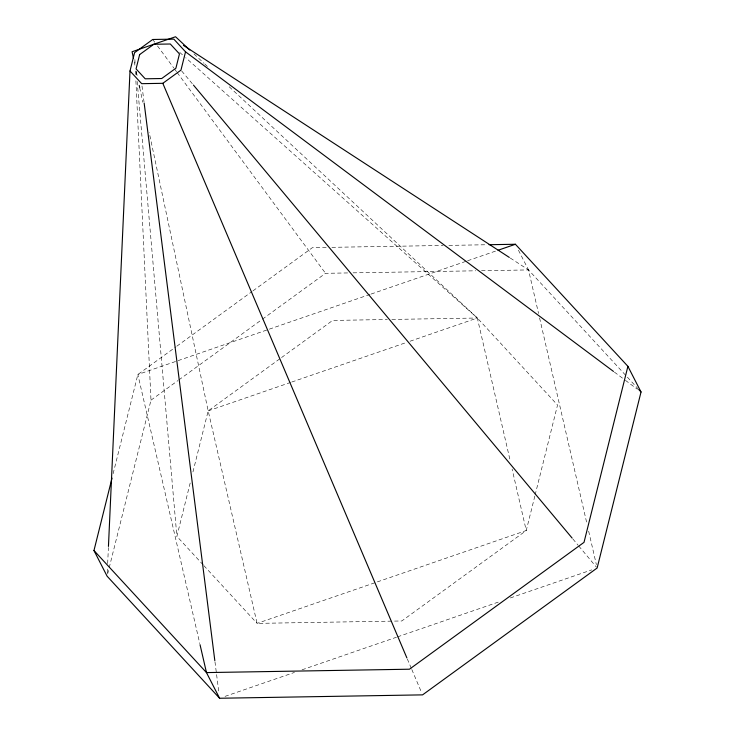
<?xml version="1.0" encoding="UTF-8"?>
<svg xmlns="http://www.w3.org/2000/svg" width="735" height="735" viewBox="0 0 735 735"><rect width="100%" height="100%" fill="white"/><g stroke="black" fill="none" stroke-linecap="round" stroke-linejoin="round"><path stroke-width="0.55" stroke-dasharray="3.67 2.76" d="M107.255 572.749L107.466 568.164M107.668 563.58L108.394 547.538M113.135 473.662L137.858 374.51L175.931 346.846M107.659 573.952L150.987 400.162L135.81 79.049M203.108 564.811L176.887 536.357L190.457 481.939M192.947 471.943L208.18 410.874L149.205 132.548M534.832 496.107L526.251 530.532L401.797 620.974L392.683 621.121M535.117 494.995L557.543 405.04L477.337 318.016L227.519 85.186M176.859 346.167L252.068 291.51M252.996 290.839L312.421 247.649L327.332 247.401M150.987 400.162L177.916 380.592M178.844 379.921L261.485 319.872M262.413 319.192L325.55 273.31L348.491 272.924M391.544 621.139L257.094 623.381L208.18 410.874L280.623 358.23M281.551 357.55L332.633 320.432L387.327 319.514M370.027 294.413L137.858 374.51L199.782 643.566M371.111 294.046L466.587 261.109M467.671 260.732L495.877 251.002M208.18 410.874L290.665 382.411M291.749 382.044L405.711 342.731M410.047 341.233L477.337 318.016L510.292 461.185M225.02 696.376L294.45 672.424M302.048 669.805L396.431 637.245M397.516 636.868L500.581 601.322M510.347 597.95L591.712 569.882M331.917 247.327L443.159 245.472M448.892 245.38L486.735 244.746M353.076 272.85L475.784 270.802M481.517 270.71L528.529 269.92L637.925 388.622M391.884 319.44L477.337 318.016L185.716 57.734M510.265 258.04L528.529 269.92L538.553 313.468M614.396 372.103L624.502 379.646M625.412 380.335L637.355 389.247M179.726 52.396L184.852 56.972M193.985 53.94L204.045 63.311M204.89 64.092L207.399 66.435M203.88 565.647L257.094 623.381L526.251 530.532L512.093 469.013M181.701 71.01L192.726 84.203M572.877 538.985L578.022 545.14M578.757 546.013L596.407 567.126M152.724 39.479L154.763 42.244M157.483 45.928L173.809 68.015M174.489 68.943L176.538 71.699M177.218 72.618L325.55 273.31M518.432 250.185L528.529 269.92M407.319 658.955L411.361 668.464M411.811 669.511L421.679 692.756M539.582 317.933L587.118 524.468M588.662 531.166L596.37 564.664M134.229 61.841L134.946 65.213M136.37 71.938L137.316 76.431M139.696 87.658L142.792 102.248M141.993 85.949L144.005 101.88M214.978 661.831L219.021 693.693M136.269 71.166L136.673 75.742M137.169 81.456L176.887 536.357M134.891 59.553L135.111 64.138M135.433 71.019L135.598 74.465"/><path stroke-width="1.1" d="M108.449 546.399L130.003 70.983L134.569 52.672L152.724 39.479L173.827 39.13L185.532 51.827L613.477 371.414M185.532 51.827L180.966 70.128L162.812 83.321L141.699 83.671L130.003 70.983M489.023 244.709L515.4 244.268L627.901 366.333L641.03 391.994L597.142 568.008L422.579 694.869L219.6 698.25L107.099 576.185L93.97 550.524L112.023 478.117M627.901 366.333L584.013 542.356L409.45 669.208L206.471 672.589L93.97 550.524M498.045 250.258L515.4 244.268M183.438 45.386L509.309 257.415M189.795 50.035L175.546 36.75L132.089 51.744L133.513 58.478M638.697 389.467L641.03 391.994M193.461 85.085L572.142 538.103M219.6 698.25L206.471 672.589L200.039 644.687M162.812 83.321L406.878 657.899M139.218 85.407L139.696 87.658M144.152 103.019L214.831 660.692M139.641 54.583L136.067 68.888L145.208 78.801L161.709 78.526L175.895 68.217L179.459 53.912L170.318 43.999L153.826 44.275L139.641 54.583"/></g></svg>
